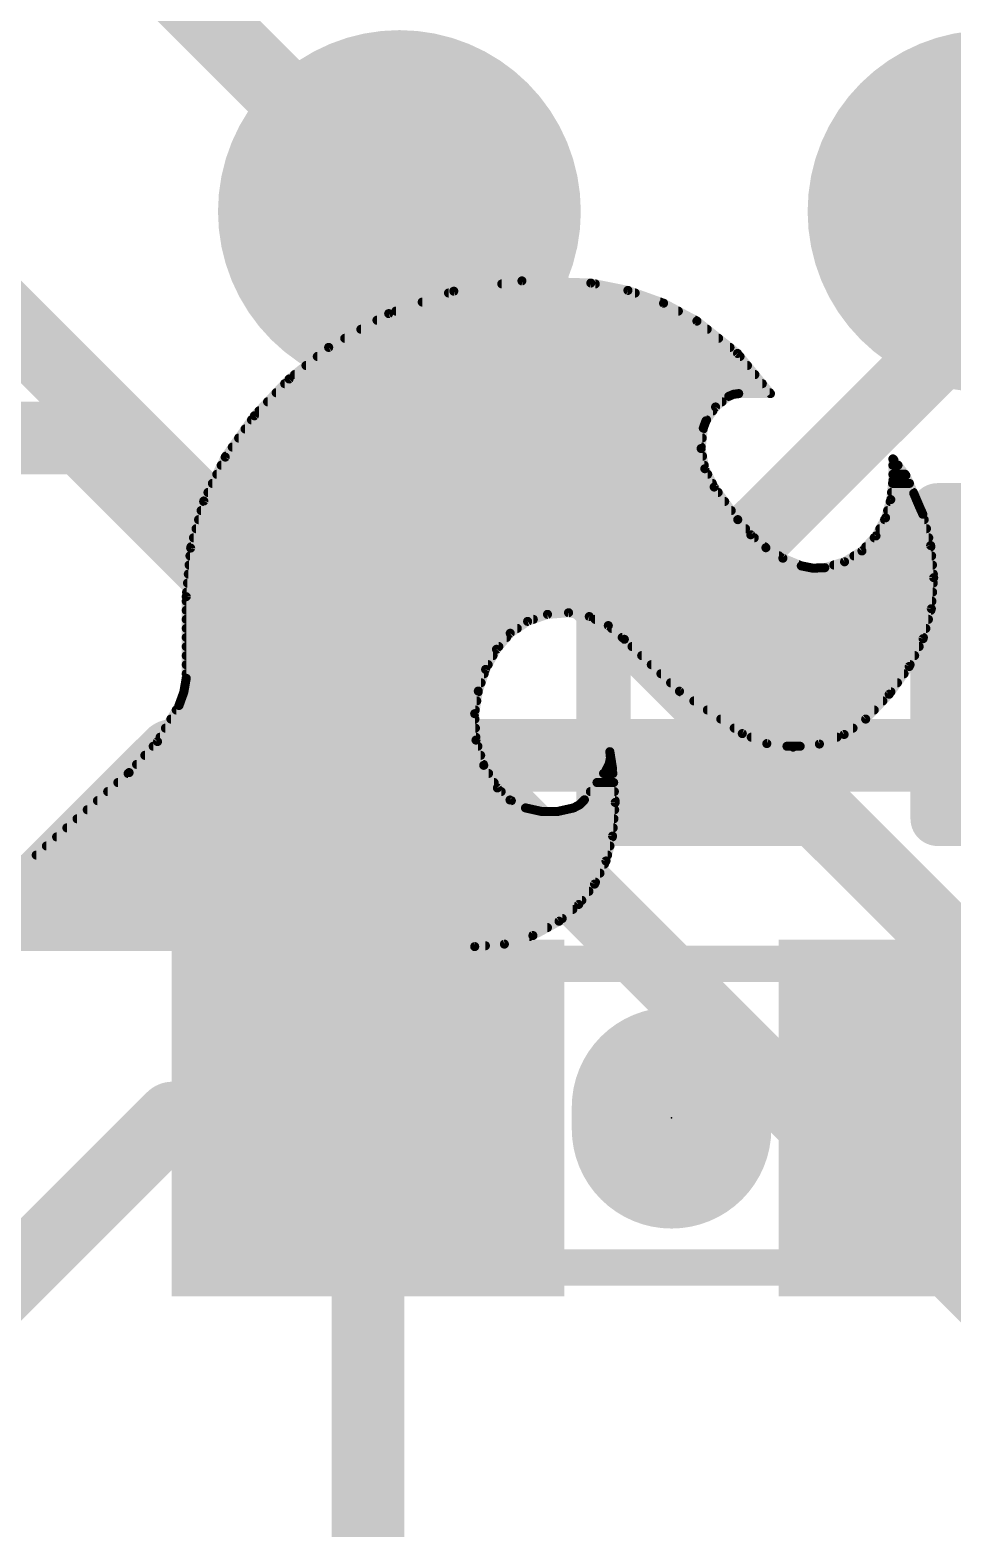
# Model space of a CAD drawing. Extents: x -2.8 to 25.5, y -2.5 to 56.
# Drawn here: x 18.524 to 21.105, y 24.251 to 28.448 of the extents above; entities that cross this region are included whole.
import ezdxf

# ---------------------------------------------------------------- set-up
doc = ezdxf.new("R2010")
doc.units = 0
for name, color, linetype in [('1', 12, 'CONTINUOUS'), ('16', 132, 'CONTINUOUS'), ('18', 110, 'CONTINUOUS'), ('21', 41, 'CONTINUOUS'), ('22', 40, 'CONTINUOUS'), ('23', 53, 'CONTINUOUS'), ('51', 53, 'CONTINUOUS')]:
    doc.layers.add(name, color=color, linetype=linetype)

# ---------------------------------------------------------------- blocks, each defined once
blk = doc.blocks.new('RECT')
blk.add_solid([(-0.5, -0.5), (0.5, -0.5), (-0.5, 0.5), (0.5, 0.5)])
blk = doc.blocks.new('ROUNDV')
at = {"const_width": 0.5}
blk.add_lwpolyline([(0, -0.25, 1), (0, 0.25, 1), (0, -0.25)], format="xyb", dxfattribs=at)

msp = doc.modelspace()

# ---------------------------------------------------------------- linework, layer by layer
at = {"layer": '1', "const_width": 0.2032}
for points in [[(19.558, 27.94), (18.923, 28.575)], [(21.209, 27.686), (20.447, 26.924)], [(18.669, 27.305), (17.526, 27.305)], [(19.05, 26.924), (18.669, 27.305)], [(20.447, 26.924), (19.05, 26.924)], [(18.542, 26.035), (18.923, 26.416)], [(18.923, 26.416), (23.876, 26.416)], [(17.526, 26.035), (18.542, 26.035)], [(18.288, 24.765), (18.923, 25.4)], [(18.923, 25.4), (19.47, 25.4)], [(19.47, 25.4), (19.05, 25.4)], [(19.47, 25.4), (19.47, 23.71)]]:
    msp.add_lwpolyline(points, dxfattribs=at)
at = {"layer": '1', "const_width": 0.1016}
for points in [[(19.5221, 27.9041, 1), (19.5939, 27.9759)], [(18.7049, 27.3409, 1), (18.6331, 27.2691)], [(18.669, 27.2542, 1), (18.669, 27.3558)], [(19.05, 26.9748, 1), (19.05, 26.8732)], [(19.0141, 26.8881, 1), (19.0859, 26.9599)], [(20.4111, 26.9599, 1), (20.4829, 26.8881)], [(20.447, 26.8732, 1), (20.447, 26.9748)], [(18.923, 26.4668, 1), (18.923, 26.3652)], [(18.9589, 26.3801, 1), (18.8871, 26.4519)], [(18.5061, 26.0709, 1), (18.5779, 25.9991)], [(18.542, 25.9842, 1), (18.542, 26.0858)], [(18.923, 25.4508, 1), (18.923, 25.3492)], [(18.9589, 25.3641, 1), (18.8871, 25.4359)], [(19.05, 25.4508, 1), (19.05, 25.3492)], [(19.5208, 25.4, 1), (19.4192, 25.4)], [(19.47, 25.3492, 1), (19.47, 25.4508)], [(19.47, 25.3492, 1), (19.47, 25.4508)]]:
    msp.add_lwpolyline(points, format="xyb", dxfattribs=at)
at = {"layer": '16', "const_width": 0.2032}
for points in [[(19.558, 27.432), (19.558, 27.94)], [(21.463, 24.638), (18.415, 27.686)], [(21.971, 25.019), (19.558, 27.432)]]:
    msp.add_lwpolyline(points, dxfattribs=at)
at = {"layer": '16', "const_width": 0.1016}
for points in [[(19.6088, 27.94, 1), (19.5072, 27.94)], [(19.5939, 27.4679, 1), (19.5221, 27.3961)], [(19.5072, 27.432, 1), (19.6088, 27.432)]]:
    msp.add_lwpolyline(points, format="xyb", dxfattribs=at)
at = {"layer": '21'}
for points, const_width in [([(20.1296, 27.1025), (20.1296, 26.2382)], 0.1524), ([(21.6414, 27.1025), (21.0652, 27.1025)], 0.1524), ([(21.0652, 27.1025), (21.0652, 26.2382)], 0.1524), ([(21.0652, 26.6704), (21.3533, 26.6704)], 0.1524), ([(20.1296, 26.2382), (20.7059, 26.2382)], 0.1524), ([(21.0652, 26.2382), (21.6414, 26.2382)], 0.1524), ([(20.32, 25.4305), (20.32, 25.3695)], 0.5588)]:
    msp.add_lwpolyline(points, dxfattribs=dict(at, const_width=const_width))
for points, const_width in [([(20.1677, 27.1025, 1), (20.0915, 27.1025)], 0.0762), ([(21.0652, 27.1406, 1), (21.0652, 27.0644)], 0.0762), ([(21.1033, 27.1025, 1), (21.0271, 27.1025)], 0.0762), ([(21.0652, 26.7085, 1), (21.0652, 26.6323)], 0.0762), ([(20.1296, 26.2763, 1), (20.1296, 26.2001)], 0.0762), ([(20.0915, 26.2382, 1), (20.1677, 26.2382)], 0.0762), ([(20.7059, 26.2001, 1), (20.7059, 26.2763)], 0.0762), ([(21.0652, 26.2763, 1), (21.0652, 26.2001)], 0.0762), ([(21.0271, 26.2382, 1), (21.1033, 26.2382)], 0.0762), ([(20.4597, 25.4305, 1), (20.1803, 25.4305)], 0.2794), ([(20.1803, 25.3695, 1), (20.4597, 25.3695)], 0.2794)]:
    msp.add_lwpolyline(points, format="xyb", dxfattribs=dict(at, const_width=const_width))
at = {"layer": '22', "const_width": 0.0254}
for points in [[(19.7104, 27.7165), (19.9011, 27.7453)], [(19.8447, 27.7368), (20.1065, 27.7368)], [(19.9011, 27.7453), (20.0939, 27.7393)], [(20.0939, 27.7393), (20.1979, 27.7186)], [(19.528, 27.6537), (19.7104, 27.7165)], [(19.6956, 27.7114), (20.2181, 27.7114)], [(20.1979, 27.7186), (20.2977, 27.6828)], [(19.3599, 27.559), (19.528, 27.6537)], [(19.5481, 27.6606), (20.3391, 27.6606)], [(19.6219, 27.686), (20.2889, 27.686)], [(20.2977, 27.6828), (20.3911, 27.6327)], [(19.4501, 27.6098), (20.4198, 27.6098)], [(19.4952, 27.6352), (20.3864, 27.6352)], [(20.3911, 27.6327), (20.5048, 27.5421)], [(19.405, 27.5844), (20.4517, 27.5844)], [(19.2492, 27.4706), (19.3599, 27.559)], [(19.3281, 27.5336), (20.5117, 27.5336)], [(19.3599, 27.559), (20.4836, 27.559)], [(20.5048, 27.5421), (20.5969, 27.4295)], [(19.2645, 27.4828), (20.5533, 27.4828)], [(19.2963, 27.5082), (20.5325, 27.5082)], [(19.152, 27.3674), (19.2492, 27.4706)], [(19.2368, 27.4574), (20.5741, 27.4574)], [(19.1889, 27.4066), (20.4612, 27.4066)], [(19.2129, 27.432), (20.5949, 27.432)], [(20.48, 27.4218), (20.4433, 27.3921)], [(20.4935, 27.4275), (20.48, 27.4218)], [(20.508, 27.4295), (20.4935, 27.4275)], [(20.5969, 27.4295), (20.508, 27.4295)], [(19.0703, 27.2517), (19.152, 27.3674)], [(19.1438, 27.3558), (20.4182, 27.3558)], [(19.165, 27.3812), (20.4358, 27.3812)], [(20.4433, 27.3921), (20.4165, 27.3533)], [(19.1259, 27.3304), (20.4086, 27.3304)], [(20.4089, 27.3329), (20.4028, 27.2757)], [(20.4165, 27.3533), (20.4089, 27.3329)], [(19.09, 27.2796), (20.4032, 27.2796)], [(19.1079, 27.305), (20.4059, 27.305)], [(20.4028, 27.2757), (20.4132, 27.2191)], [(19.0103, 27.1287), (19.0703, 27.2517)], [(19.0591, 27.2288), (20.4114, 27.2288)], [(19.0721, 27.2542), (20.4067, 27.2542)], [(20.9398, 27.1856), (20.9398, 27.2466)], [(20.9398, 27.2466), (20.9398, 27.2465)], [(20.9398, 27.2465), (20.9423, 27.244)], [(20.9398, 27.2288), (20.9541, 27.2288)], [(20.9423, 27.244), (20.9761, 27.2005)], [(19.0467, 27.2034), (20.4212, 27.2034)], [(20.4132, 27.2191), (20.4394, 27.1678)], [(20.9398, 27.2034), (20.9739, 27.2034)], [(20.9761, 27.2005), (20.9982, 27.1501)], [(19.022, 27.1526), (20.4504, 27.1526)], [(19.0344, 27.178), (20.4342, 27.178)], [(20.4394, 27.1678), (20.5054, 27.0764)], [(20.9339, 27.1327), (20.9398, 27.1856)], [(20.9361, 27.1526), (20.9971, 27.1526)], [(20.9389, 27.178), (20.986, 27.178)], [(20.9982, 27.1501), (21.0134, 27.1145)], [(18.9735, 26.9968), (19.0103, 27.1287)], [(19.0099, 27.1272), (20.4687, 27.1272)], [(20.9194, 27.0815), (20.9339, 27.1327)], [(20.9323, 27.1272), (21.008, 27.1272)], [(21.0134, 27.1145), (21.0236, 27.0916)], [(18.9957, 27.0764), (20.5054, 27.0764)], [(19.0028, 27.1018), (20.4871, 27.1018)], [(20.5054, 27.0764), (20.5418, 27.034)], [(20.8924, 27.0307), (20.9194, 27.0815)], [(20.9167, 27.0764), (21.0274, 27.0764)], [(20.9251, 27.1018), (21.0191, 27.1018)], [(21.0236, 27.0916), (21.0456, 27.0038)], [(18.9815, 27.0256), (20.5516, 27.0256)], [(18.9886, 27.051), (20.5272, 27.051)], [(20.5418, 27.034), (20.5842, 26.9977)], [(20.8532, 26.9887), (20.8924, 27.0307)], [(20.8876, 27.0256), (21.0401, 27.0256)], [(20.9032, 27.051), (21.0338, 27.051)], [(18.9611, 26.8605), (18.9735, 26.9968)], [(18.9744, 27.0002), (20.5813, 27.0002)], [(20.5842, 26.9977), (20.6317, 26.9684)], [(20.8043, 26.9584), (20.8532, 26.9887)], [(20.8639, 27.0002), (21.0459, 27.0002)], [(21.0456, 27.0038), (21.0541, 26.9138)], [(18.9692, 26.9494), (20.6772, 26.9494)], [(18.9715, 26.9748), (20.6213, 26.9748)], [(20.6317, 26.9684), (20.6832, 26.9469)], [(20.6832, 26.9469), (20.7159, 26.9404)], [(20.7159, 26.9404), (20.7493, 26.9418)], [(20.7493, 26.9418), (20.8043, 26.9584)], [(20.7745, 26.9494), (21.0507, 26.9494)], [(20.8307, 26.9748), (21.0483, 26.9748)], [(18.9646, 26.8986), (21.0529, 26.8986)], [(18.9669, 26.924), (21.0531, 26.924)], [(21.0541, 26.9138), (21.0475, 26.8269)], [(18.9611, 26.6319), (18.9611, 26.8605)], [(18.9623, 26.8732), (21.051, 26.8732)], [(18.9611, 26.8478), (21.0491, 26.8478)], [(18.9611, 26.8224), (21.0462, 26.8224)], [(19.9727, 26.811), (19.917, 26.7914)], [(20.0316, 26.8156), (19.9727, 26.811)], [(20.0897, 26.8049), (20.0316, 26.8156)], [(21.0475, 26.8269), (21.0243, 26.7429)], [(18.9611, 26.797), (19.9329, 26.797)], [(18.9611, 26.7716), (19.8881, 26.7716)], [(19.917, 26.7914), (19.8683, 26.758)], [(20.143, 26.7794), (20.0897, 26.8049)], [(20.1061, 26.797), (21.0392, 26.797)], [(20.1879, 26.7411), (20.143, 26.7794)], [(20.1521, 26.7716), (21.0322, 26.7716)], [(18.9611, 26.7462), (19.8581, 26.7462)], [(19.8683, 26.758), (19.8298, 26.7132)], [(20.1819, 26.7462), (21.0252, 26.7462)], [(20.3423, 26.5956), (20.1879, 26.7411)], [(21.0243, 26.7429), (20.9855, 26.6649)], [(18.9611, 26.7208), (19.8363, 26.7208)], [(18.9611, 26.6954), (19.8202, 26.6954)], [(19.8298, 26.7132), (19.7994, 26.6568)], [(20.2094, 26.7208), (21.0133, 26.7208)], [(20.2364, 26.6954), (21.0007, 26.6954)], [(18.9611, 26.67), (19.8065, 26.67)], [(18.9611, 26.6446), (19.7953, 26.6446)], [(19.7994, 26.6568), (19.7789, 26.5961)], [(20.2633, 26.67), (20.988, 26.67)], [(20.2903, 26.6446), (20.9709, 26.6446)], [(20.9855, 26.6649), (20.9295, 26.5872)], [(18.9543, 26.5929), (18.9611, 26.6319)], [(18.9589, 26.6192), (19.7867, 26.6192)], [(20.3173, 26.6192), (20.9525, 26.6192)], [(18.9408, 26.5557), (18.9543, 26.5929)], [(18.9454, 26.5684), (19.7745, 26.5684)], [(18.9544, 26.5938), (19.7785, 26.5938)], [(19.7789, 26.5961), (19.7688, 26.5328)], [(20.5181, 26.477), (20.3423, 26.5956)], [(20.345, 26.5938), (20.9342, 26.5938)], [(20.3826, 26.5684), (20.9117, 26.5684)], [(20.9295, 26.5872), (20.8636, 26.5176)], [(18.8806, 26.4545), (18.9408, 26.5557)], [(18.9181, 26.5176), (19.7696, 26.5176)], [(18.9332, 26.543), (19.7704, 26.543)], [(19.7688, 26.5328), (19.7725, 26.4588)], [(20.4203, 26.543), (20.8876, 26.543)], [(20.4579, 26.5176), (20.8636, 26.5176)], [(20.8636, 26.5176), (20.8032, 26.4745)], [(18.903, 26.4922), (19.7708, 26.4922)], [(20.4956, 26.4922), (20.8281, 26.4922)], [(20.5868, 26.449), (20.5181, 26.477)], [(20.8032, 26.4745), (20.734, 26.4477)], [(18.8011, 26.3677), (18.8806, 26.4545)], [(18.8686, 26.4414), (19.7778, 26.4414)], [(18.8879, 26.4668), (19.7721, 26.4668)], [(19.7725, 26.4588), (19.7941, 26.388)], [(20.5432, 26.4668), (20.7834, 26.4668)], [(20.6603, 26.4391), (20.5868, 26.449)], [(20.6432, 26.4414), (20.6802, 26.4414)], [(20.734, 26.4477), (20.6603, 26.4391)], [(18.8221, 26.3906), (19.7933, 26.3906)], [(18.8453, 26.416), (19.7855, 26.416)], [(20.1371, 26.3754), (20.1455, 26.3911)], [(20.1453, 26.3906), (20.1529, 26.3906)], [(20.1455, 26.3911), (20.149, 26.4085)], [(20.1473, 26.4262), (20.1549, 26.3779)], [(20.149, 26.4085), (20.1473, 26.4262)], [(20.1483, 26.416), (20.1489, 26.416)], [(18.2524, 25.8801), (18.8011, 26.3677)], [(18.7983, 26.3652), (19.8078, 26.3652)], [(19.7941, 26.388), (19.8323, 26.3246)], [(20.0762, 26.2915), (20.1371, 26.3754)], [(20.1297, 26.3652), (20.1559, 26.3652)], [(20.1549, 26.3779), (20.1623, 26.2839)], [(18.7411, 26.3144), (19.843, 26.3144)], [(18.7697, 26.3398), (19.8231, 26.3398)], [(19.8323, 26.3246), (19.8677, 26.2909)], [(20.0928, 26.3144), (20.1599, 26.3144)], [(20.1113, 26.3398), (20.1579, 26.3398)], [(18.684, 26.2636), (19.934, 26.2636)], [(18.7125, 26.289), (19.8714, 26.289)], [(19.8677, 26.2909), (19.9111, 26.2687)], [(19.9111, 26.2687), (19.9556, 26.2588)], [(20.0012, 26.2588), (20.0457, 26.2687)], [(20.0228, 26.2636), (20.1607, 26.2636)], [(20.0457, 26.2687), (20.0628, 26.2777)], [(20.0628, 26.2777), (20.0762, 26.2915)], [(20.0738, 26.289), (20.1619, 26.289)], [(20.1623, 26.2839), (20.1549, 26.1899)], [(18.6554, 26.2382), (20.1587, 26.2382)], [(19.9556, 26.2588), (20.0012, 26.2588)], [(18.5982, 26.1874), (20.1542, 26.1874)], [(18.6268, 26.2128), (20.1567, 26.2128)], [(20.1549, 26.1899), (20.1365, 26.12)], [(18.5696, 26.162), (20.1476, 26.162)], [(18.5125, 26.1112), (20.1321, 26.1112)], [(18.541, 26.1366), (20.1409, 26.1366)], [(20.1365, 26.12), (20.1044, 26.0552)], [(18.4553, 26.0604), (20.107, 26.0604)], [(18.4839, 26.0858), (20.1196, 26.0858)], [(20.1044, 26.0552), (20.06, 25.9982)], [(18.4267, 26.035), (20.0887, 26.035)], [(18.3695, 25.9842), (20.0436, 25.9842)], [(18.3981, 26.0096), (20.0689, 26.0096)], [(20.06, 25.9982), (20.005, 25.9512)], [(18.3124, 25.9334), (19.9725, 25.9334)], [(18.341, 25.9588), (20.0139, 25.9588)], [(20.005, 25.9512), (19.9318, 25.9111)], [(18.2838, 25.908), (19.9215, 25.908)], [(19.8519, 25.8871), (19.7688, 25.8801)], [(19.9318, 25.9111), (19.8519, 25.8871)], [(19.7688, 25.8801), (18.2524, 25.8801)], [(18.2552, 25.8826), (19.7987, 25.8826)]]:
    msp.add_lwpolyline(points, dxfattribs=at)
at = {"layer": '22', "const_width": 0.0127}
for points in [[(19.8447, 27.7432, 1), (19.8447, 27.7305)], [(19.9013, 27.7517, 1), (19.9009, 27.739)], [(19.902, 27.7391, 1), (19.9001, 27.7516)], [(20.0951, 27.7455, 1), (20.0927, 27.7331)], [(20.0937, 27.733, 1), (20.0941, 27.7456)], [(20.1065, 27.7305, 1), (20.1065, 27.7432)], [(19.6956, 27.7178, 1), (19.6956, 27.705)], [(19.7094, 27.7228, 1), (19.7113, 27.7102)], [(19.7124, 27.7105, 1), (19.7083, 27.7225)], [(20.2, 27.7246, 1), (20.1957, 27.7127)], [(20.1966, 27.7124, 1), (20.1991, 27.7249)], [(20.2181, 27.705, 1), (20.2181, 27.7178)], [(19.5259, 27.6597, 1), (19.53, 27.6477)], [(19.5311, 27.6481, 1), (19.5249, 27.6592)], [(19.5481, 27.667, 1), (19.5481, 27.6543)], [(19.6219, 27.6924, 1), (19.6219, 27.6796)], [(20.2889, 27.6796, 1), (20.2889, 27.6924)], [(20.3007, 27.6884, 1), (20.2947, 27.6772)], [(20.2955, 27.6769, 1), (20.2998, 27.6888)], [(20.3391, 27.6543, 1), (20.3391, 27.667)], [(19.4501, 27.6162, 1), (19.4501, 27.6034)], [(19.4952, 27.6416, 1), (19.4952, 27.6288)], [(20.3951, 27.6377, 1), (20.3871, 27.6277)], [(20.3864, 27.6288, 1), (20.3864, 27.6416)], [(20.3881, 27.6271, 1), (20.3941, 27.6383)], [(20.4198, 27.6034, 1), (20.4198, 27.6162)], [(19.405, 27.5908, 1), (19.405, 27.5781)], [(20.4517, 27.5781, 1), (20.4517, 27.5908)], [(19.3281, 27.54, 1), (19.3281, 27.5272)], [(19.3599, 27.5654, 1), (19.3599, 27.5526)], [(19.3568, 27.5645, 1), (19.363, 27.5535)], [(19.3639, 27.554, 1), (19.3559, 27.564)], [(20.4836, 27.5526, 1), (20.4836, 27.5654)], [(20.5097, 27.5461, 1), (20.4999, 27.538)], [(20.5009, 27.5371, 1), (20.5088, 27.547)], [(20.5117, 27.5272, 1), (20.5117, 27.54)], [(19.2645, 27.4892, 1), (19.2645, 27.4764)], [(19.2963, 27.5146, 1), (19.2963, 27.5019)], [(20.5325, 27.5019, 1), (20.5325, 27.5146)], [(20.5533, 27.4764, 1), (20.5533, 27.4892)], [(19.2368, 27.4638, 1), (19.2368, 27.451)], [(19.2452, 27.4755, 1), (19.2532, 27.4656)], [(19.2538, 27.4662, 1), (19.2446, 27.4749)], [(20.5741, 27.451, 1), (20.5741, 27.4638)], [(19.1889, 27.413, 1), (19.1889, 27.4002)], [(19.2129, 27.4384, 1), (19.2129, 27.4257)], [(20.4612, 27.4002, 1), (20.4612, 27.413)], [(20.4775, 27.4276, 1), (20.4825, 27.416)], [(20.484, 27.4169, 1), (20.476, 27.4267)], [(20.4926, 27.4338, 1), (20.4943, 27.4212)], [(20.496, 27.4217, 1), (20.491, 27.4334)], [(20.508, 27.4359, 1), (20.508, 27.4231)], [(20.5089, 27.4232, 1), (20.5071, 27.4358)], [(20.592, 27.4255, 1), (20.6018, 27.4335)], [(20.5949, 27.4257, 1), (20.5949, 27.4384)], [(20.5969, 27.4231, 1), (20.5969, 27.4359)], [(19.1438, 27.3622, 1), (19.1438, 27.3495)], [(19.1474, 27.3718, 1), (19.1567, 27.3631)], [(19.1572, 27.3638, 1), (19.1468, 27.3711)], [(19.165, 27.3876, 1), (19.165, 27.3748)], [(20.4182, 27.3495, 1), (20.4182, 27.3622)], [(20.4358, 27.3748, 1), (20.4358, 27.3876)], [(20.4393, 27.3971, 1), (20.4473, 27.3872)], [(20.4485, 27.3885, 1), (20.4381, 27.3957)], [(19.1259, 27.3368, 1), (19.1259, 27.324)], [(20.4152, 27.3322, 1), (20.4026, 27.3336)], [(20.4029, 27.3351, 1), (20.4149, 27.3307)], [(20.4086, 27.324, 1), (20.4086, 27.3368)], [(20.4113, 27.3569, 1), (20.4217, 27.3497)], [(20.4225, 27.3511, 1), (20.4105, 27.3555)], [(19.09, 27.286, 1), (19.09, 27.2733)], [(19.1079, 27.3114, 1), (19.1079, 27.2986)], [(20.409, 27.2768, 1), (20.3965, 27.2745)], [(20.4032, 27.2733, 1), (20.4032, 27.286)], [(20.4059, 27.2986, 1), (20.4059, 27.3114)], [(19.0591, 27.2352, 1), (19.0591, 27.2224)], [(19.0651, 27.2554, 1), (19.0755, 27.248)], [(19.076, 27.2489, 1), (19.0646, 27.2545)], [(19.0721, 27.2606, 1), (19.0721, 27.2478)], [(20.3964, 27.2763, 1), (20.4091, 27.275)], [(20.4067, 27.2478, 1), (20.4067, 27.2606)], [(20.4114, 27.2224, 1), (20.4114, 27.2352)], [(20.9462, 27.2466, 1), (20.9335, 27.2466)], [(20.9462, 27.2466, 1), (20.9335, 27.2466)], [(20.9443, 27.251, 1), (20.9353, 27.242)], [(20.9335, 27.2465, 1), (20.9462, 27.2465)], [(20.9398, 27.2352, 1), (20.9398, 27.2224)], [(20.9473, 27.2479, 1), (20.9373, 27.2401)], [(20.9378, 27.2395, 1), (20.9468, 27.2485)], [(20.9541, 27.2224, 1), (20.9541, 27.2352)], [(19.0467, 27.2098, 1), (19.0467, 27.1971)], [(20.4189, 27.222, 1), (20.4076, 27.2162)], [(20.407, 27.2179, 1), (20.4195, 27.2202)], [(20.4212, 27.1971, 1), (20.4212, 27.2098)], [(20.9398, 27.2098, 1), (20.9398, 27.1971)], [(20.9819, 27.2031, 1), (20.9703, 27.198)], [(20.9711, 27.1966, 1), (20.9811, 27.2044)], [(20.9739, 27.1971, 1), (20.9739, 27.2098)], [(19.022, 27.159, 1), (19.022, 27.1462)], [(19.0344, 27.1844, 1), (19.0344, 27.1716)], [(20.4445, 27.1715, 1), (20.4343, 27.1641)], [(20.4337, 27.1649, 1), (20.4451, 27.1707)], [(20.4342, 27.1716, 1), (20.4342, 27.1844)], [(20.4504, 27.1462, 1), (20.4504, 27.159)], [(20.9361, 27.159, 1), (20.9361, 27.1462)], [(20.9389, 27.1844, 1), (20.9389, 27.1716)], [(20.9461, 27.1849, 1), (20.9335, 27.1863)], [(20.9335, 27.1856, 1), (20.9462, 27.1856)], [(20.986, 27.1716, 1), (20.986, 27.1844)], [(21.004, 27.1526, 1), (20.9924, 27.1476)], [(20.9924, 27.1476, 1), (21.004, 27.1526)], [(20.9971, 27.1462, 1), (20.9971, 27.159)], [(19.0099, 27.1336, 1), (19.0099, 27.1209)], [(19.0046, 27.1314, 1), (19.016, 27.1259)], [(19.0164, 27.127, 1), (19.0042, 27.1304)], [(20.4687, 27.1209, 1), (20.4687, 27.1336)], [(20.9323, 27.1336, 1), (20.9323, 27.1209)], [(20.9276, 27.1334, 1), (20.9402, 27.132)], [(20.94, 27.131, 1), (20.9278, 27.1344)], [(21.0192, 27.1171, 1), (21.0076, 27.1119)], [(21.0076, 27.112, 1), (21.0192, 27.117)], [(21.008, 27.1209, 1), (21.008, 27.1336)], [(18.9957, 27.0828, 1), (18.9957, 27.07)], [(19.0028, 27.1082, 1), (19.0028, 27.0954)], [(20.4871, 27.0954, 1), (20.4871, 27.1082)], [(20.5102, 27.0805, 1), (20.5006, 27.0723)], [(20.5003, 27.0727, 1), (20.5105, 27.0801)], [(20.5054, 27.07, 1), (20.5054, 27.0828)], [(20.9167, 27.0828, 1), (20.9167, 27.07)], [(20.9133, 27.0832, 1), (20.9255, 27.0798)], [(20.925, 27.0785, 1), (20.9138, 27.0845)], [(20.9251, 27.1082, 1), (20.9251, 27.0954)], [(21.0298, 27.0931, 1), (21.0174, 27.0901)], [(21.0178, 27.089, 1), (21.0294, 27.0942)], [(21.0191, 27.0954, 1), (21.0191, 27.1082)], [(21.0274, 27.07, 1), (21.0274, 27.0828)], [(18.9815, 27.032, 1), (18.9815, 27.0192)], [(18.9886, 27.0574, 1), (18.9886, 27.0447)], [(20.5272, 27.0447, 1), (20.5272, 27.0574)], [(20.5459, 27.0389, 1), (20.5377, 27.0292)], [(20.537, 27.0299, 1), (20.5466, 27.0382)], [(20.5516, 27.0192, 1), (20.5516, 27.032)], [(20.8876, 27.032, 1), (20.8876, 27.0192)], [(20.8868, 27.0337, 1), (20.898, 27.0278)], [(20.8971, 27.0264, 1), (20.8878, 27.0351)], [(20.9032, 27.0574, 1), (20.9032, 27.0447)], [(21.0338, 27.0447, 1), (21.0338, 27.0574)], [(21.0401, 27.0192, 1), (21.0401, 27.032)], [(18.9798, 26.9962, 1), (18.9672, 26.9974)], [(18.9674, 26.9985, 1), (18.9796, 26.9951)], [(18.9744, 27.0066, 1), (18.9744, 26.9938)], [(20.5875, 27.0031, 1), (20.5809, 26.9923)], [(20.5801, 26.9929, 1), (20.5883, 27.0025)], [(20.5813, 26.9938, 1), (20.5813, 27.0066)], [(20.8485, 26.9931, 1), (20.8578, 26.9844)], [(20.8565, 26.9834, 1), (20.8498, 26.9941)], [(20.8639, 27.0066, 1), (20.8639, 26.9938)], [(21.0519, 27.0045, 1), (21.0392, 27.0032)], [(21.0394, 27.0023, 1), (21.0517, 27.0054)], [(21.0459, 26.9938, 1), (21.0459, 27.0066)], [(18.9692, 26.9558, 1), (18.9692, 26.943)], [(18.9715, 26.9812, 1), (18.9715, 26.9685)], [(20.6213, 26.9685, 1), (20.6213, 26.9812)], [(20.6341, 26.9742, 1), (20.6292, 26.9625)], [(20.6284, 26.963, 1), (20.635, 26.9738)], [(20.6844, 26.9531, 1), (20.682, 26.9407)], [(20.6772, 26.943, 1), (20.6772, 26.9558)], [(20.6808, 26.941, 1), (20.6856, 26.9528)], [(20.7157, 26.9467, 1), (20.7162, 26.934)], [(20.7147, 26.9342, 1), (20.7172, 26.9466)], [(20.7475, 26.9479, 1), (20.7511, 26.9357)], [(20.7496, 26.9355, 1), (20.749, 26.9481)], [(20.7745, 26.9558, 1), (20.7745, 26.943)], [(20.801, 26.9638, 1), (20.8077, 26.953)], [(20.8062, 26.9523, 1), (20.8025, 26.9645)], [(20.8307, 26.9812, 1), (20.8307, 26.9685)], [(21.0483, 26.9685, 1), (21.0483, 26.9812)], [(21.0507, 26.943, 1), (21.0507, 26.9558)], [(18.9646, 26.905, 1), (18.9646, 26.8923)], [(18.9669, 26.9304, 1), (18.9669, 26.9177)], [(21.0604, 26.9133, 1), (21.0478, 26.9143)], [(21.0478, 26.9132, 1), (21.0604, 26.9144)], [(21.0529, 26.8923, 1), (21.0529, 26.905)], [(21.0531, 26.9177, 1), (21.0531, 26.9304)], [(18.9675, 26.8605, 1), (18.9548, 26.8605)], [(18.9548, 26.8611, 1), (18.9674, 26.8599)], [(18.9623, 26.8796, 1), (18.9623, 26.8668)], [(21.051, 26.8668, 1), (21.051, 26.8796)], [(18.9611, 26.8542, 1), (18.9611, 26.8415)], [(18.9611, 26.8288, 1), (18.9611, 26.8161)], [(19.9722, 26.8174, 1), (19.9732, 26.8047)], [(19.9748, 26.8051, 1), (19.9706, 26.817)], [(20.0327, 26.8219, 1), (20.0304, 26.8094)], [(20.0321, 26.8093, 1), (20.0311, 26.822)], [(21.0411, 26.8274, 1), (21.0538, 26.8264)], [(21.0536, 26.8252, 1), (21.0414, 26.8286)], [(21.0462, 26.8161, 1), (21.0462, 26.8288)], [(21.0491, 26.8415, 1), (21.0491, 26.8542)], [(18.9611, 26.8034, 1), (18.9611, 26.7906)], [(18.9611, 26.778, 1), (18.9611, 26.7653)], [(19.8881, 26.7653, 1), (19.8881, 26.778)], [(19.9149, 26.7974, 1), (19.9191, 26.7854)], [(19.9206, 26.7862, 1), (19.9134, 26.7966)], [(19.9329, 26.7906, 1), (19.9329, 26.8034)], [(20.0924, 26.8106, 1), (20.0869, 26.7991)], [(20.0885, 26.7986, 1), (20.0908, 26.8111)], [(20.1061, 26.8034, 1), (20.1061, 26.7906)], [(20.1471, 26.7843, 1), (20.1388, 26.7746)], [(20.1402, 26.7737, 1), (20.1457, 26.7852)], [(20.1521, 26.778, 1), (20.1521, 26.7653)], [(21.0322, 26.7653, 1), (21.0322, 26.778)], [(21.0392, 26.7906, 1), (21.0392, 26.8034)], [(18.9611, 26.7526, 1), (18.9611, 26.7399)], [(19.8581, 26.7399, 1), (19.8581, 26.7526)], [(19.8647, 26.7633, 1), (19.8718, 26.7528)], [(19.8731, 26.7539, 1), (19.8634, 26.7622)], [(20.1819, 26.7526, 1), (20.1819, 26.7399)], [(20.1923, 26.7457, 1), (20.1835, 26.7365)], [(20.1838, 26.7363, 1), (20.192, 26.7459)], [(21.0182, 26.7446, 1), (21.0304, 26.7412)], [(21.03, 26.7401, 1), (21.0186, 26.7457)], [(21.0252, 26.7399, 1), (21.0252, 26.7526)], [(18.9611, 26.7272, 1), (18.9611, 26.7144)], [(18.9611, 26.7018, 1), (18.9611, 26.6891)], [(19.8202, 26.6891, 1), (19.8202, 26.7018)], [(19.825, 26.7173, 1), (19.8346, 26.7091)], [(19.8354, 26.7102, 1), (19.8242, 26.7162)], [(19.8363, 26.7144, 1), (19.8363, 26.7272)], [(20.2094, 26.7272, 1), (20.2094, 26.7144)], [(20.2364, 26.7018, 1), (20.2364, 26.6891)], [(21.0007, 26.6891, 1), (21.0007, 26.7018)], [(21.0133, 26.7144, 1), (21.0133, 26.7272)], [(18.9611, 26.651, 1), (18.9611, 26.6382)], [(18.9611, 26.6764, 1), (18.9611, 26.6637)], [(19.7938, 26.6598, 1), (19.805, 26.6538)], [(19.8054, 26.6548, 1), (19.7934, 26.6588)], [(19.7953, 26.6382, 1), (19.7953, 26.651)], [(19.8065, 26.6637, 1), (19.8065, 26.6764)], [(20.2633, 26.6764, 1), (20.2633, 26.6637)], [(20.2903, 26.651, 1), (20.2903, 26.6382)], [(20.9709, 26.6382, 1), (20.9709, 26.651)], [(20.9798, 26.6677, 1), (20.9912, 26.6621)], [(20.9907, 26.6612, 1), (20.9803, 26.6686)], [(20.988, 26.6637, 1), (20.988, 26.6764)], [(18.9589, 26.6256, 1), (18.9589, 26.6129)], [(18.9674, 26.6308, 1), (18.9548, 26.633)], [(18.9548, 26.6319, 1), (18.9675, 26.6319)], [(19.7867, 26.6129, 1), (19.7867, 26.6256)], [(20.3173, 26.6256, 1), (20.3173, 26.6129)], [(20.9525, 26.6129, 1), (20.9525, 26.6256)], [(18.9454, 26.5748, 1), (18.9454, 26.562)], [(18.948, 26.594, 1), (18.9605, 26.5918)], [(18.9544, 26.6002, 1), (18.9544, 26.5875)], [(18.9602, 26.5908, 1), (18.9483, 26.5951)], [(19.7851, 26.5951, 1), (19.7726, 26.5971)], [(19.7729, 26.5981, 1), (19.7849, 26.5941)], [(19.7745, 26.562, 1), (19.7745, 26.5748)], [(19.7785, 26.5875, 1), (19.7785, 26.6002)], [(20.3458, 26.6009, 1), (20.3387, 26.5904)], [(20.3379, 26.591, 1), (20.3466, 26.6002)], [(20.345, 26.6002, 1), (20.345, 26.5875)], [(20.3826, 26.5748, 1), (20.3826, 26.562)], [(20.9117, 26.562, 1), (20.9117, 26.5748)], [(20.9243, 26.5909, 1), (20.9346, 26.5835)], [(20.9341, 26.5828, 1), (20.9248, 26.5916)], [(20.9342, 26.5875, 1), (20.9342, 26.6002)], [(18.9181, 26.524, 1), (18.9181, 26.5113)], [(18.9332, 26.5494, 1), (18.9332, 26.5367)], [(18.9348, 26.5579, 1), (18.9468, 26.5535)], [(18.9463, 26.5525, 1), (18.9353, 26.5589)], [(19.7751, 26.5331, 1), (19.7625, 26.5325)], [(19.7625, 26.5338, 1), (19.7751, 26.5318)], [(19.7696, 26.5113, 1), (19.7696, 26.524)], [(19.7704, 26.5367, 1), (19.7704, 26.5494)], [(20.4203, 26.5494, 1), (20.4203, 26.5367)], [(20.4579, 26.524, 1), (20.4579, 26.5113)], [(20.859, 26.522, 1), (20.8682, 26.5132)], [(20.8673, 26.5124, 1), (20.8599, 26.5228)], [(20.8636, 26.5113, 1), (20.8636, 26.524)], [(20.8876, 26.5367, 1), (20.8876, 26.5494)], [(18.903, 26.4986, 1), (18.903, 26.4858)], [(19.7708, 26.4858, 1), (19.7708, 26.4986)], [(20.4956, 26.4986, 1), (20.4956, 26.4858)], [(20.5205, 26.4829, 1), (20.5157, 26.4711)], [(20.5145, 26.4717, 1), (20.5217, 26.4823)], [(20.7995, 26.4796, 1), (20.8069, 26.4693)], [(20.8055, 26.4685, 1), (20.8009, 26.4804)], [(20.8281, 26.4858, 1), (20.8281, 26.4986)], [(18.8686, 26.4478, 1), (18.8686, 26.4351)], [(18.8752, 26.4578, 1), (18.8861, 26.4513)], [(18.8853, 26.4502, 1), (18.8759, 26.4588)], [(18.8879, 26.4732, 1), (18.8879, 26.4605)], [(19.7661, 26.4585, 1), (19.7788, 26.4592)], [(19.7785, 26.4607, 1), (19.7664, 26.457)], [(19.7721, 26.4605, 1), (19.7721, 26.4732)], [(19.7778, 26.4351, 1), (19.7778, 26.4478)], [(20.5432, 26.4732, 1), (20.5432, 26.4605)], [(20.5877, 26.4553, 1), (20.586, 26.4427)], [(20.5844, 26.4432, 1), (20.5892, 26.4549)], [(20.6432, 26.4478, 1), (20.6432, 26.4351)], [(20.6596, 26.4454, 1), (20.6611, 26.4328)], [(20.6595, 26.4328, 1), (20.6612, 26.4454)], [(20.6802, 26.4351, 1), (20.6802, 26.4478)], [(20.7317, 26.4537, 1), (20.7363, 26.4418)], [(20.7348, 26.4414, 1), (20.7333, 26.454)], [(20.7834, 26.4605, 1), (20.7834, 26.4732)], [(18.8221, 26.397, 1), (18.8221, 26.3843)], [(18.8453, 26.4224, 1), (18.8453, 26.4096)], [(19.7855, 26.4096, 1), (19.7855, 26.4224)], [(19.7933, 26.3843, 1), (19.7933, 26.397)], [(20.1453, 26.397, 1), (20.1453, 26.3843)], [(20.1511, 26.3881, 1), (20.1399, 26.3941)], [(20.1536, 26.4272, 1), (20.141, 26.4252)], [(20.1536, 26.4268, 1), (20.141, 26.4256)], [(20.1483, 26.4224, 1), (20.1483, 26.4096)], [(20.1552, 26.4072, 1), (20.1428, 26.4098)], [(20.1427, 26.4079, 1), (20.1553, 26.4091)], [(20.1489, 26.4096, 1), (20.1489, 26.4224)], [(20.1529, 26.3843, 1), (20.1529, 26.397)], [(18.7983, 26.3716, 1), (18.7983, 26.3589)], [(18.7964, 26.372, 1), (18.8058, 26.3634)], [(18.8053, 26.363, 1), (18.7969, 26.3724)], [(19.7995, 26.3913, 1), (19.7886, 26.3847)], [(19.788, 26.3862, 1), (19.8002, 26.3899)], [(19.8078, 26.3589, 1), (19.8078, 26.3716)], [(20.1297, 26.3716, 1), (20.1297, 26.3589)], [(20.1315, 26.3784, 1), (20.1427, 26.3724)], [(20.1422, 26.3717, 1), (20.132, 26.3791)], [(20.1393, 26.3923, 1), (20.1517, 26.3898)], [(20.1612, 26.3784, 1), (20.1486, 26.3774)], [(20.1486, 26.3769, 1), (20.1612, 26.3789)], [(20.1559, 26.3589, 1), (20.1559, 26.3716)], [(18.7411, 26.3208, 1), (18.7411, 26.3081)], [(18.7697, 26.3462, 1), (18.7697, 26.3334)], [(19.8231, 26.3334, 1), (19.8231, 26.3462)], [(19.8367, 26.3292, 1), (19.8279, 26.32)], [(19.8269, 26.3213, 1), (19.8377, 26.3279)], [(19.843, 26.3081, 1), (19.843, 26.3208)], [(20.0928, 26.3208, 1), (20.0928, 26.3081)], [(20.1113, 26.3462, 1), (20.1113, 26.3334)], [(20.1579, 26.3334, 1), (20.1579, 26.3462)], [(20.1599, 26.3081, 1), (20.1599, 26.3208)], [(18.684, 26.27, 1), (18.684, 26.2572)], [(18.7125, 26.2954, 1), (18.7125, 26.2827)], [(19.8705, 26.2966, 1), (19.8648, 26.2853)], [(19.8633, 26.2863, 1), (19.872, 26.2955)], [(19.8714, 26.2827, 1), (19.8714, 26.2954)], [(19.9125, 26.2749, 1), (19.9097, 26.2625)], [(19.9082, 26.263, 1), (19.914, 26.2744)], [(19.934, 26.2572, 1), (19.934, 26.27)], [(20.0228, 26.27, 1), (20.0228, 26.2572)], [(20.0427, 26.2743, 1), (20.0487, 26.2631)], [(20.0471, 26.2625, 1), (20.0443, 26.2749)], [(20.0582, 26.2821, 1), (20.0673, 26.2733)], [(20.0657, 26.2721, 1), (20.0598, 26.2833)], [(20.0738, 26.2954, 1), (20.0738, 26.2827)], [(20.0711, 26.2952, 1), (20.0813, 26.2878)], [(20.0807, 26.2871, 1), (20.0717, 26.2959)], [(20.1686, 26.2834, 1), (20.1559, 26.2844)], [(20.1559, 26.2834, 1), (20.1686, 26.2844)], [(20.1607, 26.2572, 1), (20.1607, 26.27)], [(20.1619, 26.2827, 1), (20.1619, 26.2954)], [(18.6554, 26.2446, 1), (18.6554, 26.2319)], [(19.9556, 26.2651, 1), (19.9556, 26.2524)], [(19.9542, 26.2526, 1), (19.957, 26.265)], [(19.9998, 26.265, 1), (20.0026, 26.2526)], [(20.0012, 26.2524, 1), (20.0012, 26.2651)], [(20.1587, 26.2319, 1), (20.1587, 26.2446)], [(18.5982, 26.1938, 1), (18.5982, 26.181)], [(18.6268, 26.2192, 1), (18.6268, 26.2065)], [(20.1486, 26.1904, 1), (20.1612, 26.1894)], [(20.161, 26.1883, 1), (20.1488, 26.1915)], [(20.1542, 26.181, 1), (20.1542, 26.1938)], [(20.1567, 26.2065, 1), (20.1567, 26.2192)], [(18.5696, 26.1684, 1), (18.5696, 26.1557)], [(20.1476, 26.1557, 1), (20.1476, 26.1684)], [(18.541, 26.143, 1), (18.541, 26.1303)], [(20.1303, 26.1216, 1), (20.1426, 26.1184)], [(20.1422, 26.1172, 1), (20.1308, 26.1228)], [(20.1321, 26.1048, 1), (20.1321, 26.1176)], [(20.1409, 26.1303, 1), (20.1409, 26.143)], [(20.1094, 26.0513, 1), (20.0994, 26.0591)], [(20.107, 26.0541, 1), (20.107, 26.0668)], [(20.1196, 26.0795, 1), (20.1196, 26.0922)], [(20.0887, 26.0286, 1), (20.0887, 26.0414)], [(20.0987, 26.058, 1), (20.1101, 26.0524)], [(20.0436, 25.9779, 1), (20.0436, 25.9906)], [(20.055, 26.0021, 1), (20.065, 25.9943)], [(20.0641, 25.9933, 1), (20.0559, 26.003)], [(20.0689, 26.0033, 1), (20.0689, 26.016)], [(19.9725, 25.9271, 1), (19.9725, 25.9398)], [(20.0009, 25.956, 1), (20.0091, 25.9464)], [(20.0081, 25.9456, 1), (20.0019, 25.9568)], [(20.0139, 25.9524, 1), (20.0139, 25.9652)], [(19.8501, 25.8931, 1), (19.8538, 25.881)], [(19.8525, 25.8807, 1), (19.8514, 25.8934)], [(19.9215, 25.9017, 1), (19.9215, 25.9144)], [(19.9288, 25.9167, 1), (19.9349, 25.9055)], [(19.9337, 25.905, 1), (19.93, 25.9172)], [(19.7683, 25.8864, 1), (19.7693, 25.8738)], [(19.7688, 25.8738, 1), (19.7688, 25.8865)], [(19.7987, 25.8762, 1), (19.7987, 25.889)]]:
    msp.add_lwpolyline(points, format="xyb", dxfattribs=at)
at = {"layer": '23'}
msp.add_point((20.32, 25.4), dxfattribs=at)
at = {"layer": '51', "const_width": 0.1016}
for points in [[(19.964, 25.832), (20.676, 25.832)], [(19.964, 24.981), (20.676, 24.981)]]:
    msp.add_lwpolyline(points, dxfattribs=at)
at = {"layer": '51', "const_width": 0.0508}
for points in [[(19.964, 25.8574, 1), (19.964, 25.8066)], [(20.676, 25.8066, 1), (20.676, 25.8574)], [(19.964, 25.0064, 1), (19.964, 24.9556)], [(20.676, 24.9556, 1), (20.676, 25.0064)]]:
    msp.add_lwpolyline(points, format="xyb", dxfattribs=at)

# ---------------------------------------------------------------- block references
at = {"layer": '1', "xscale": 1.1}
for p in [(19.47, 25.4), (21.17, 25.4)]:
    msp.add_blockref('RECT', p, dxfattribs=at)
at = {"layer": '18', "xscale": 1.016, "yscale": 1.016}
for p in [(19.558, 27.94), (19.558, 27.94), (21.209, 27.94), (21.209, 27.94)]:
    msp.add_blockref('ROUNDV', p, dxfattribs=at)
at = {"layer": '51', "xscale": 0.5001, "yscale": 0.95}
for p in [(19.7319, 25.4051), (20.9002, 25.4051)]:
    msp.add_blockref('RECT', p, dxfattribs=at)

doc.saveas('drawing.dxf')
